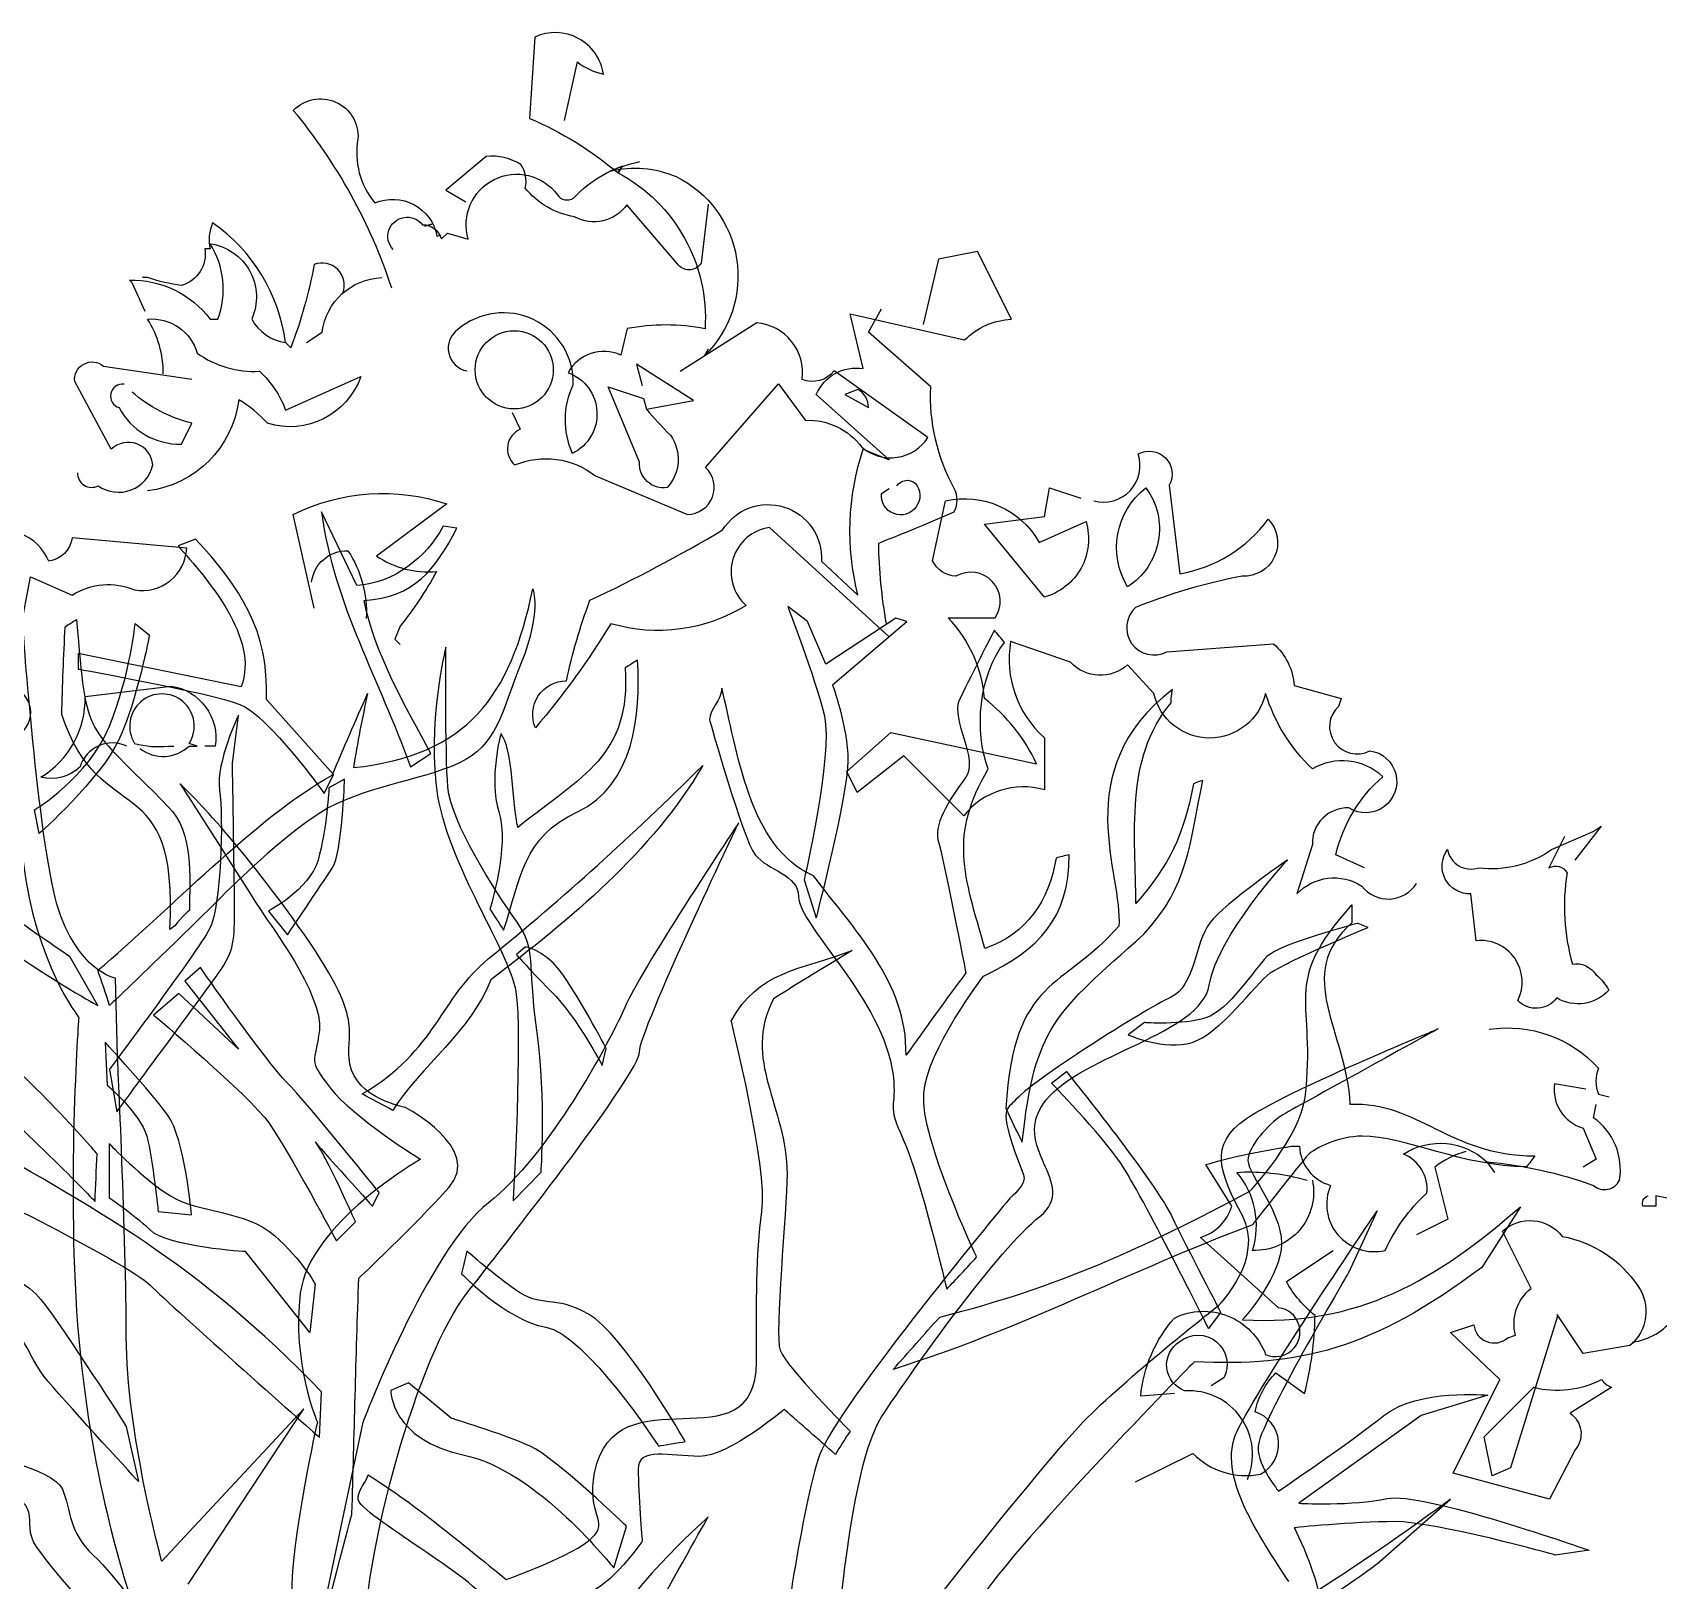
# Model space of a CAD drawing. Header units: millimetres. Extents: x 3633 to 4629, y 3430 to 3787.
# Drawn here: x 4056.476 to 4061.152, y 3714.734 to 3719.185 of the extents above; entities that cross this region are included whole.
import ezdxf

# ---------------------------------------------------------------- set-up
doc = ezdxf.new("R2010")
doc.units = ezdxf.units.MM

# ---------------------------------------------------------------- blocks, each defined once
blk = doc.blocks.new('*U290')
at = {"color": 0}
for points in [[(552.5, 2442.6), (564.2, 2495.3, 0.123093), (587.6, 2484.4, 0.499542), (525.8, 2517.7), (521.2, 2444.6, -0.074951), (600.8, 2395.6, -0.294968), (678.9, 2255.5, 0.096375), (608.8, 2255.7), (603.1, 2232, 0.398468), (556, 2216.1, -0.659393), (559.7, 2143.6, -0.217575), (560.5, 2205.3, 0.649521), (456.8, 2254.9, 0.661377), (464.9, 2217.7)], [(397.3, 2292.2, 0.094757), (308.9, 2451.8, -0.699951), (367, 2426.1, 0.222214), (382.2, 2368.6, -0.480621), (438, 2338.8), (441.2, 2339.7)], [(398.5, 2326.7, -1.044418), (425, 2349.1, -0.323349), (442, 2336.5), (447.6, 2341.4), (466.1, 2336, -0.840088), (546.2, 2376, 0.4142), (560.7, 2373, -0.154678), (617.2, 2405), (620.4, 2405.9)], [(681.8, 2367.4), (675.3, 2314.4, -0.489075), (655.3, 2312.5), (608.5, 2366.8, -0.380188), (561.7, 2356.1, -0.181808), (517.2, 2382, 0.224854), (513.3, 2403.2, 0.162277), (482.3, 2410.4), (445.9, 2380.2), (464, 2369.7)], [(604.4, 2401.6), (600.8, 2395.6), (604.4, 2401.6), (593.6, 2397.1, -0.162277), (653, 2392.3, -0.516235), (678.5, 2231.4), (682, 2237.5)], [(175.7, 2271.2), (164, 2296.9), (161.6, 2299.3, -0.240921), (234.1, 2264.2), (241.1, 2264.2, 0.236053), (234.1, 2332, -0.5), (271.5, 2264.2, 0.236053), (301.9, 2243.1, 0.211075), (236.4, 2350.7, 0.162277), (234.1, 2327.3), (229.4, 2327.3, -0.383194), (208.4, 2294.6, -0.056625), (178, 2301.6), (173.3, 2301.6)], [(844.4, 1978.9), (736.8, 2077.1, 0.636124), (715.8, 2007, -0.212875), (594.2, 1990.6, -0.040161), (526.4, 1897.1, -0.538727), (554.4, 1939.2, -0.038391), (575.5, 2011.7, 0.023422), (694.7, 2074.8, -0.778931), (783.6, 2046.7), (816.3, 2016.3, -0.14267), (821, 2147.3), (844.4, 2137.9), (778.9, 2196.4, -0.349304), (821, 2219.8), (809.3, 2268.9), (912.2, 2245.5, -0.186783), (954.3, 2264.2), (923.9, 2325), (888.8, 2318), (874.8, 2259.5)], [(353.4, 2287.6, 0.651581), (327.6, 2313.3, -0.045349), (306.6, 2238.5), (301.9, 2243.1)], [(320.6, 2243.1), (334.7, 2252.5, -0.365204), (388.4, 2301.6)], [(842, 1990.6, -0.04158), (835, 2063.1, 0.012192), (902.8, 2091.2, 0.248367), (902.8, 2112.2, -0.13884), (881.8, 2203.4), (825.7, 2252.5), (837.4, 2273.5)], [(192, 2215.1, 0.143021), (178, 2264.2, -0.358047), (222.4, 2233.8, 0.172546), (278.5, 2217.4, -0.123093), (301.9, 2182.4), (369.7, 2212.8, -0.40274), (285.6, 2170.7, 0.082748), (259.8, 2191.7, -0.343094), (178, 2109.9)], [(505.5, 2180.5), (512.9, 2165.4, 0.54657), (507.8, 2133.2, -0.272095), (580.5, 2123.4), (663.2, 2088.8, 0.677032), (679.4, 2130.8), (745, 2206.2), (769.1, 2173.3, -0.248367), (819.9, 2149.1, 0.452606), (879.2, 2157.9), (795, 2217.7, -0.333328), (766.2, 2210.1, 0.430618), (725.4, 2260.9), (656.6, 2217.1)], [(114.9, 2126.2, 0.566177), (133.6, 2114.5, 0.534058), (182.7, 2133.3, 0.630219), (145.3, 2147.3), (112.5, 2208.1, -0.679398), (138.2, 2222.1), (217.7, 2210.4)], [(156.9, 2205.7, 0.926025), (152.3, 2184.7, 0.286789), (208.4, 2152), (217.7, 2170.7, -0.120178), (164, 2198.7)], [(626.2, 2183.4, 0.021729), (647.8, 2160, -0.356949), (644.8, 2113, -0.482147), (620, 2135.6), (591.8, 2203.4), (623.6, 2193), (626.2, 2183.4)], [(804.6, 2196.4), (825.7, 2184.7, 0.276978), (816.3, 2201.1), (804.6, 2196.4)], [(1028.3, 2101, 0.600372), (1068.1, 2143.1, -0.753342), (1096.1, 2115), (1105.5, 2035.5, 0.194229), (1185, 2084.6, -0.678314), (1161.6, 2033.2, 0.051498), (1065.7, 2005.1, 0.881622), (1093.8, 1965.4), (1189.7, 1972.4, -0.201935), (1208.4, 1935), (1250.5, 1923.3), (1248.1, 1916.3, 0.881622), (1276.2, 1876.5, -1.244614), (1257.5, 1825.1, 0.436066), (1224.7, 1792.3), (1210.7, 1747.9, -0.359619), (1269.2, 1754.9, 0.522507), (1318.3, 1757.3)], [(851.4, 2114.5, -0.442368), (867.8, 2116.9, -1.516525), (837.4, 2107.5), (844.4, 2112.2)], [(327.6, 2004.6), (308.9, 2088.8, -0.198578), (446.9, 2098.2), (383.8, 2051.4, 0.173447), (437.5, 2037.4, -0.044205), (404.8, 1988.3), (400.1, 1976.6), (404.8, 1971.9)], [(1271.5, 1771.3), (1245.8, 1783, -0.157089), (1287.9, 1853.1, 0.333328), (1224.7, 1860.1, -0.128128), (1182.7, 1928, -0.797302), (1082.1, 1928), (1058.7, 1953.7, -0.408356), (1007.3, 1956), (953.5, 1974.7, 0.259506), (983.9, 1888.2), (983.9, 1841.4, 0.302765), (911.4, 1818.1), (857.6, 1871.8), (815.6, 1839.1), (806.2, 1857.8), (846, 1892.9), (976.9, 1864.8, 0.117401), (930.1, 1923.3, 0.173203), (897.4, 1995.8), (939.5, 1995.8, 0.806671), (904.4, 2033.2, -0.276978), (883.4, 2047.2), (895.1, 2101, -0.330963), (979.2, 2063.6), (1021.3, 2082.3, -0.419418), (983.9, 2014.5), (930.1, 2079.9), (983.9, 2087), (988.6, 2112.7), (1016.6, 2103.3)], [(1075.1, 2112.7, -0.434998), (1058.7, 2023.8, -0.383423), (1075.1, 2112.7)], [(-121.3, 1890.1), (-107.3, 1880.7, 0.54657), (-95.6, 1850.3, -0.272095), (-27.8, 1878.4), (61.1, 1890.1, 0.677032), (54.1, 1934.5), (72.8, 2032.7), (110.2, 2016.3, -0.248367), (166.3, 2021, 0.452606), (213.1, 2058.4), (110.2, 2067.8, -0.333328), (89.1, 2046.7, 0.430618), (28.3, 2070.1), (-9.1, 1997.6)], [(325.3, 2028, -0.388977), (358, 2056.1, -0.162277), (374.4, 1995.3)], [(159.3, 1880.7, 0.453766), (117.2, 1862, -0.265564), (82.1, 1852.7, 0.264557), (121.9, 1925.1), (199, 1934.5, -0.415939), (238.8, 1880.7), (229.4, 1880.7)], [(171, 1878.4, 0.366302), (215.4, 1880.7), (222.4, 1880.7), (215.4, 1883.1, 1.810471), (166.3, 1883.1, 0.099014), (196.7, 1880.7), (201.4, 1880.7)], [(1451.4, 1799.4), (1437.3, 1771.3, -0.4142), (1453.7, 1766.6, 0.112411), (1458.4, 1684.8, -0.302765), (1479.4, 1675.4, -0.099014), (1491.1, 1661.4, -0.357651), (1444.3, 1654.4, -0.463791), (1409.3, 1652, 0.593826), (1371.9, 1705.8), (1367.2, 1747.9, -0.62767), (1346.1, 1787.7, 0.457672), (1374.2, 1771.3, 0.184982), (1439.7, 1787.7), (1477.1, 1804), (1484.1, 1808.7), (1460.7, 1778.3)], [(1383.7, 1626.3, -0.247742), (1481.9, 1591.3, 0.207977), (1481.9, 1567.9), (1491.3, 1565.5)], [(1666.7, 1605.3), (1652.6, 1602.9, 0.686798), (1580.2, 1591.3), (1603.5, 1542.1, 0.648468), (1545.1, 1518.8, -0.37442), (1598.9, 1460.3), (1547.4, 1483.7, -0.236053), (1545.1, 1474.3), (1533.4, 1476.7), (1533.4, 1467.3), (1521.7, 1467.3, -0.4142), (1526.4, 1476.7)], [(1470.3, 1572.5), (1442.2, 1577.2, 0.37204), (1467.9, 1537.5), (1479.6, 1509.4), (1467.9, 1502.4)], [(1100.8, 1299), (1070.4, 1296.6, -0.159866), (1100.8, 1366.8, -0.443787), (1182.7, 1334, 1.153), (1194.3, 1376.1), (1124.2, 1439.3, 0.251633), (1152.3, 1467.3), (1128.9, 1504.7, -0.035156), (1206, 1521.1), (1213.1, 1521.1, 0.326782), (1241.1, 1486, 0.618027), (1290.2, 1427.6, -0.102722), (1327.6, 1479, 0.333328), (1306.6, 1514.1, -0.346832), (1381.4, 1507.1, -0.064789), (1477.3, 1486, 0.5), (1500.7, 1490.7, 0.287735), (1477.3, 1546.8), (1479.6, 1558.5)], [(1362.7, 1516.4, 0.092926), (1334.6, 1502.4), (1346.3, 1455.6), (1318.3, 1441.6)], [(1224.7, 1490.7, -0.489075), (1171, 1427.6, 0.257034), (1156.9, 1497.7, -0.076462), (1210.7, 1493), (1220.1, 1490.7)], [(1444.7, 1367.7), (1402.6, 1232.1), (1386.2, 1225.1), (1379.2, 1260.1), (1423.6, 1304.6, 0.182709), (1484.4, 1311.6, 0.162277), (1493.8, 1304.6), (1456.4, 1281.2, -0.442368), (1461, 1248.5), (1437.7, 1204), (1351.1, 1227.4), (1393.2, 1311.6), (1348.8, 1353.7), (1369.8, 1360.7, 0.608597), (1400.2, 1349), (1407.3, 1351.3, -0.302765), (1421.3, 1393.4), (1395.6, 1444.9, -0.435272), (1449.3, 1440.2, -0.199997), (1517.2, 1395.8, -0.39035), (1510.1, 1342), (1468.1, 1335), (1444.7, 1370), (1444.7, 1367.7)], [(1512, 1345.2, 0.444092), (1558.7, 1410.7, -0.197815), (1565.7, 1429.4), (1652.2, 1377.9, 0.607483), (1703.7, 1417.7), (1706, 1429.4), (1717.7, 1408.3, 0.589737), (1717.7, 1448.1, -0.60791), (1738.8, 1441.1), (1743.4, 1380.3, -0.177399), (1778.5, 1347.5), (1841.6, 1345.2), (1865, 1391.9, 0.765594), (1825.3, 1389.6, 0.420074), (1787.9, 1354.5), (1794.9, 1349.9), (1773.8, 1366.2)], [(1065.7, 1219.5), (1117.2, 1245.2, 0.25), (1178, 1226.5, 0.663467), (1173.3, 1282.6, -0.148178), (1192, 1317.7), (1217.7, 1299, 0.057068), (1227.1, 1369.1, -0.099014), (1201.4, 1399.5), (1243.5, 1427.6)], [(1166.3, 1221.8, 0.559616), (1110.2, 1301.3, -0.630219), (1105.5, 1345.7, -0.808411), (1145.2, 1313), (1133.6, 1306)]]:
    blk.add_lwpolyline(points, format="xyb", dxfattribs=at)
for points in [[(433.4, 2349.6), (427, 2347.9), (433.4, 2349.6)], [(626.2, 2183.4), (668.6, 2191.2), (617.2, 2223.8), (622.3, 2204.6)], [(1381.4, 1507.1), (1388.4, 1497.7)]]:
    blk.add_lwpolyline(points, dxfattribs=at)
blk.add_circle((507.4, 2218.7), 35.1, dxfattribs=at)
for points in [[(365.9, 2025), (365.9, 2025), (334.1, 2091), (334.1, 2091)], [(334.1, 2091), (346.4, 2005.5), (386.1, 1940.7), (414.2, 1861.9)], [(443.5, 2078.2), (428.2, 2050.1), (399.5, 2026.9), (365.9, 2025)], [(372.6, 2011.6), (417.2, 2014), (436.8, 2039.1), (455.7, 2076.3)], [(455.7, 2076.3), (455.7, 2076.3), (443.5, 2078.2), (443.5, 2078.2)], [(221.1, 2066.6), (221.1, 2066.6), (205.3, 2060.5), (205.3, 2060.5)], [(205.3, 2060.5), (231.5, 2031.1), (278.6, 1977.4), (262.1, 1934)], [(284.7, 1922.4), (287.1, 1984.7), (261.5, 2022.6), (221.1, 2066.6)], [(362.9, 1861.3), (465.5, 1872.3), (504, 1924.9), (524.1, 2022)], [(524.1, 2022), (524.1, 2022), (532.1, 2000.6), (513.7, 1955.4)], [(432.5, 1874.1), (410.5, 1914.5), (381.2, 1965.2), (372.6, 2011.6)], [(770.9, 1992.7), (770.9, 1992.7), (753.2, 2006.1), (753.2, 2006.1)], [(753.2, 2006.1), (753.2, 2006.1), (777.6, 1943.2), (786.2, 1907.7)], [(100.8, 1909), (101.4, 1935.2), (102.6, 1961.5), (103.8, 1987.8)], [(103.8, 1987.8), (106.9, 1990.2), (110.6, 1992), (114.2, 1994.5)], [(114.2, 1994.5), (123.4, 1882.1), (121, 1904.1), (196.7, 1825.9)], [(143.6, 1898.6), (162.5, 1945), (166.8, 1990.8), (166.8, 1990.8)], [(166.8, 1990.8), (166.8, 1990.8), (179.6, 1980.4), (179.6, 1980.4)], [(787.4, 1954.2), (787.4, 1954.2), (770.9, 1992.7), (770.9, 1992.7)], [(850.3, 1995.7), (850.3, 1995.7), (787.4, 1954.2), (787.4, 1954.2)], [(793.5, 1935.8), (793.5, 1935.8), (860.1, 1992.7), (860.1, 1992.7)], [(860.1, 1992.7), (860.1, 1992.7), (850.3, 1995.7), (850.3, 1995.7)], [(96.5, 1738.5), (79.4, 1798.4), (66, 1986.5), (66, 1986.5)], [(933.4, 1860.1), (920.6, 1893.7), (924.9, 1944.4), (948.1, 1973.7)], [(948.1, 1973.7), (945, 1977.4), (942, 1981.1), (938.9, 1984.7)], [(115.5, 1963.9), (115.5, 1963.9), (115.5, 1949.9), (115.5, 1949.9)], [(262.1, 1934), (262.1, 1934), (115.5, 1963.9), (115.5, 1963.9)], [(447.8, 1843.6), (445.3, 1875.4), (445.9, 1969.4), (445.9, 1969.4)], [(513.7, 1955.4), (495.4, 1909.6), (492.4, 1881.5), (456.9, 1865)], [(607.2, 1951.1), (612.1, 1871.7), (569.3, 1854.6), (510.7, 1807.6)], [(564.4, 1821.6), (615.1, 1845.4), (621.3, 1909), (618.2, 1957.8)], [(618.2, 1957.8), (613.9, 1955.4), (610.9, 1953), (607.2, 1951.1)], [(693.9, 1932.8), (693.9, 1921.2), (683, 1914.5), (683, 1904.1)], [(776.4, 1764.2), (717.8, 1789.2), (708, 1877.8), (693.9, 1932.8)], [(1099, 1931.6), (1003.7, 1858.3), (1055, 1764.2), (1050.7, 1719)], [(1097.7, 1919.4), (1097.7, 1923.6), (1098.3, 1927.3), (1099, 1931.6)], [(345.1, 1855.2), (345.1, 1855.2), (284.7, 1922.4), (284.7, 1922.4)], [(343.9, 1854.6), (354.3, 1879), (364.7, 1903.5), (375.7, 1927.9)], [(375.7, 1927.9), (370.8, 1905.9), (366.5, 1883.3), (362.9, 1861.3)], [(1066, 1739.1), (1066, 1799.6), (1055.6, 1869.9), (1097.7, 1919.4)], [(197.9, 1715.9), (205.9, 1863.8), (135.6, 1804.5), (100.8, 1909)], [(259.6, 1908.4), (259.6, 1908.4), (239.5, 1866.8), (242.5, 1841.2)], [(254.1, 1865), (254.1, 1865), (259.6, 1908.4), (259.6, 1908.4)], [(683, 1904.1), (683, 1904.1), (712.9, 1797.2), (723.9, 1783.1)], [(786.2, 1907.7), (794.1, 1872.3), (767.9, 1760.5), (767.9, 1760.5)], [(76.4, 1823.4), (76.4, 1823.4), (125.2, 1852.8), (143.6, 1898.6)], [(495.4, 1891.9), (495.4, 1891.9), (484.4, 1851.5), (493.6, 1821.6)], [(510.7, 1807.6), (505.8, 1827.7), (506.4, 1879), (495.4, 1891.9)], [(414.2, 1861.9), (414.2, 1861.9), (432.5, 1874.1), (432.5, 1874.1)], [(484.4, 1689.7), (554.1, 1746.5), (611.5, 1798.4), (676.8, 1863.2)], [(676.8, 1863.2), (632.3, 1786.2), (556.5, 1723.9), (486.3, 1670.7)], [(930.4, 1698.8), (911.4, 1765.4), (898, 1800.2), (933.4, 1860.1)], [(133.2, 1679.3), (195.5, 1731.2), (276.1, 1817.3), (343.9, 1854.6)], [(207.1, 1846.7), (232.7, 1807), (258.4, 1766.6), (284.1, 1726.3)], [(242.5, 1841.2), (246.2, 1816.7), (244.3, 1736.7), (233.4, 1715.9)], [(340.9, 1843), (340.9, 1843), (339, 1805.7), (331.1, 1778.2)], [(336.6, 1838.1), (336.6, 1838.1), (345.1, 1855.2), (345.1, 1855.2)], [(354.9, 1850.9), (354.9, 1850.9), (340.9, 1843), (340.9, 1843)], [(343.9, 1770.9), (353.1, 1785), (354.9, 1850.9), (354.9, 1850.9)], [(509.5, 1723.3), (489.9, 1750.8), (450.2, 1812.5), (447.8, 1843.6)], [(913.3, 1852.8), (901.6, 1836.9), (884.5, 1812.5), (888.2, 1796.6)], [(1117.9, 1846.7), (1108.1, 1798.4), (1097.1, 1775.2), (1066, 1739.1)], [(1073.3, 1711.7), (1114.2, 1756.3), (1113.6, 1791.7), (1126.4, 1849.7)], [(1126.4, 1849.7), (1123.4, 1849.1), (1120.9, 1847.9), (1117.9, 1846.7)], [(-70.3, 1821), (-26.9, 1734.9), (133.2, 1647.5), (133.2, 1647.5)], [(80.6, 1802.1), (80.6, 1802.1), (76.4, 1823.4), (76.4, 1823.4)], [(196.7, 1825.9), (219.3, 1803.3), (215.6, 1763.6), (215.6, 1733)], [(493.6, 1821.6), (503.4, 1791.1), (485.6, 1734.3), (485.6, 1734.3)], [(497.9, 1715.3), (513.7, 1762.4), (514.4, 1798.4), (564.4, 1821.6)], [(709.2, 1811.8), (709.2, 1811.8), (624.3, 1684.2), (608.4, 1649.3)], [(108.1, 1691.5), (108.1, 1691.5), (3.1, 1760.5), (-23.8, 1796.6)], [(888.2, 1796.6), (893.1, 1780.7), (913.3, 1676.8), (913.3, 1676.8)], [(929.1, 1673.8), (979.2, 1698.2), (1006.1, 1725.7), (1006.1, 1783.1)], [(1006.1, 1783.1), (1001.8, 1781.9), (998.2, 1781.3), (994.5, 1780.1)], [(331.1, 1778.2), (323.2, 1751.4), (286.5, 1732.4), (286.5, 1732.4)], [(303.6, 1711), (303.6, 1711), (334.1, 1756.3), (343.9, 1770.9)], [(994.5, 1780.1), (987.8, 1741.6), (968.2, 1711.7), (930.4, 1698.8)], [(1131.9, 1665.8), (1139.3, 1710.4), (1202.2, 1778.2), (1202.2, 1778.2)], [(1202.2, 1778.2), (1202.2, 1778.2), (1147.2, 1740.4), (1132.6, 1722)], [(767.9, 1760.5), (767.9, 1760.5), (778.9, 1726.3), (778.9, 1726.3)], [(859.5, 1602.9), (860.7, 1668.3), (813.1, 1715.3), (776.4, 1764.2)], [(251.7, 1752.6), (216.2, 1717.2), (180.2, 1682.3), (143.6, 1647.5)], [(149.1, 1672), (149.1, 1672), (114.8, 1678.1), (96.5, 1738.5)], [(215.6, 1733), (210.8, 1730.6), (203.4, 1718.4), (197.9, 1715.9)], [(284.1, 1726.3), (284.1, 1726.3), (336.6, 1656.1), (332.3, 1625.5)], [(286.5, 1732.4), (286.5, 1732.4), (303.6, 1711), (303.6, 1711)], [(485.6, 1734.3), (488.7, 1728.8), (494.8, 1720.2), (497.9, 1715.3)], [(1218.1, 1565), (1229.1, 1653.6), (1194.9, 1665.2), (1260.2, 1737.9)], [(1260.2, 1737.9), (1260.2, 1732.4), (1260.2, 1726.9), (1260.2, 1722)], [(233.4, 1715.9), (221.7, 1694.6), (143.6, 1590.1), (143.6, 1590.1)], [(527.8, 1625.5), (518.6, 1689.7), (528.4, 1695.2), (509.5, 1723.3)], [(1050.7, 1719), (1001.2, 1661), (956.6, 1675), (949.3, 1555.3)], [(964, 1524.7), (974.9, 1629.2), (993.9, 1640.8), (1073.3, 1711.7)], [(1265.7, 1721.4), (1265.7, 1721.4), (1194.9, 1703.1), (1183.9, 1691.5)], [(1186.9, 1676.8), (1201.6, 1687.2), (1274.9, 1717.8), (1274.9, 1717.8)], [(1260.2, 1722), (1207.1, 1675), (1255.3, 1624.9), (1258.4, 1558.9)], [(1274.9, 1717.8), (1274.9, 1717.8), (1265.7, 1721.4), (1265.7, 1721.4)], [(517.4, 1700.1), (517.4, 1700.1), (509.5, 1693.3), (509.5, 1693.3)], [(548, 1679.3), (532.7, 1698.8), (517.4, 1700.1), (517.4, 1700.1)], [(702.5, 1633.5), (726.3, 1678.7), (764.2, 1679.3), (811.2, 1697)], [(811.2, 1697), (787.4, 1682.3), (763.6, 1668.3), (740.4, 1653.6)], [(133.2, 1647.5), (133.2, 1647.5), (108.1, 1691.5), (108.1, 1691.5)], [(225.4, 1681.7), (225.4, 1681.7), (211.4, 1669.5), (211.4, 1669.5)], [(370.8, 1568.1), (438, 1607.8), (441, 1654.2), (484.4, 1689.7)], [(143.6, 1647.5), (140.5, 1658.5), (136.8, 1668.9), (133.2, 1679.3)], [(150.9, 1602.3), (150.9, 1602.3), (149.1, 1672), (149.1, 1672)], [(150.3, 1552.2), (150.3, 1552.2), (226.6, 1655.5), (241.3, 1676.2)], [(211.4, 1669.5), (211.4, 1669.5), (259.6, 1608.4), (259.6, 1608.4)], [(486.3, 1670.7), (469.1, 1624.9), (423.3, 1593.1), (398.3, 1553.4)], [(590.1, 1609), (590.1, 1609), (563.2, 1660.3), (548, 1679.3)], [(913.3, 1676.8), (894.9, 1652.4), (877.2, 1627.4), (859.5, 1602.9)], [(875.4, 1568.1), (877.8, 1607.2), (929.1, 1673.8), (929.1, 1673.8)], [(985.3, 1562.6), (1018.9, 1604.1), (1124.6, 1621.9), (1131.9, 1665.8)], [(1116.7, 1614.5), (1141.7, 1621.9), (1172.9, 1666.5), (1186.9, 1676.8)], [(205.9, 1658.5), (205.9, 1658.5), (183.3, 1639), (183.3, 1639)], [(259.6, 1608.4), (259.6, 1608.4), (205.9, 1658.5), (205.9, 1658.5)], [(508.9, 1660.3), (515, 1622.5), (506.4, 1472.2), (506.4, 1472.2)], [(183.3, 1639), (183.3, 1639), (268.8, 1567.5), (287.1, 1541.8)], [(608.4, 1649.3), (593.2, 1613.9), (538.2, 1513.1), (484.4, 1470.4)], [(332.3, 1625.5), (328.6, 1595), (321.3, 1600.5), (342.1, 1573.6)], [(531.5, 1497.9), (531.5, 1497.9), (536.3, 1560.8), (527.8, 1625.5)], [(1073.9, 1632.2), (1073.9, 1632.2), (1059.2, 1621.2), (1059.2, 1621.2)], [(1165.5, 1546.1), (1199.7, 1569.9), (1337.8, 1626.7), (1337.8, 1626.7)], [(1337.8, 1626.7), (1337.8, 1626.7), (1209.5, 1555.9), (1196.7, 1548.6)], [(132.6, 1514.3), (132.6, 1514.3), (60.5, 1598), (20.8, 1620.6)], [(139.9, 1614.5), (139.9, 1614.5), (141.7, 1576), (141.7, 1576)], [(196.1, 1549.2), (180.8, 1569.9), (139.9, 1614.5), (139.9, 1614.5)], [(586.4, 1593.8), (586.4, 1593.8), (590.1, 1609), (590.1, 1609)], [(1059.2, 1621.2), (1059.2, 1621.2), (1092.2, 1606.6), (1116.7, 1614.5)], [(409.9, 1555.9), (409.9, 1555.9), (365.3, 1563.8), (359.8, 1595)], [(14.1, 1580.3), (59.9, 1545.5), (130.7, 1471.6), (130.7, 1471.6)], [(143.6, 1590.1), (143.6, 1590.1), (150.3, 1552.2), (150.3, 1552.2)], [(847.9, 1585.2), (851.6, 1553.4), (841.2, 1561.4), (857.1, 1527.2)], [(990.2, 1577.9), (990.2, 1577.9), (1003.7, 1588.3), (1003.7, 1588.3)], [(1003.7, 1588.3), (1003.7, 1588.3), (1081.9, 1491.1), (1097.7, 1459.4)], [(141.7, 1576), (141.7, 1576), (171, 1551), (177.2, 1530.2)], [(342.1, 1573.6), (363.5, 1546.1), (423.3, 1509.5), (423.3, 1509.5)], [(398.3, 1553.4), (389.1, 1558.3), (380, 1563.2), (370.8, 1568.1)], [(923, 1421.5), (923, 1421.5), (872.3, 1529), (875.4, 1568.1)], [(1052.5, 1505.8), (1033.6, 1533.3), (990.2, 1577.9), (990.2, 1577.9)], [(1168.6, 1480.7), (1168.6, 1480.7), (1213.8, 1529), (1218.1, 1565)], [(217.5, 1459.4), (217.5, 1459.4), (211.4, 1527.8), (196.1, 1549.2)], [(449, 1484.4), (479.5, 1519.2), (409.9, 1555.9), (409.9, 1555.9)], [(956.6, 1561.4), (949.3, 1553.4), (941.4, 1555.9), (965.2, 1495.4)], [(949.3, 1555.3), (953.6, 1544.9), (959.1, 1534.5), (964, 1524.7)], [(979.8, 1458.1), (1016.5, 1487.5), (951.1, 1520.5), (985.3, 1562.6)], [(1258.4, 1558.9), (1319.5, 1562), (1347, 1512.5), (1424.5, 1512.5)], [(334.1, 1300.5), (223.6, 1416), (131.3, 1464.9), (6.1, 1536.3)], [(287.1, 1541.8), (305.4, 1515.6), (347.6, 1436.2), (347.6, 1436.2)], [(1161.9, 1458.8), (1141.7, 1496), (1130.7, 1522.9), (1165.5, 1546.1)], [(143.6, 1474.6), (143.6, 1474.6), (143.6, 1523.5), (143.6, 1523.5)], [(143.6, 1523.5), (143.6, 1523.5), (173.5, 1491.7), (198.5, 1476.5)], [(177.2, 1530.2), (182.7, 1508.8), (187.5, 1462.4), (187.5, 1462.4)], [(329.3, 1524.1), (321.3, 1532.7), (380, 1467.3), (380, 1467.3)], [(364.7, 1453.3), (364.7, 1453.3), (337.2, 1515), (329.3, 1524.1)], [(857.1, 1527.2), (872.9, 1491.7), (896.1, 1392.8), (896.1, 1392.8)], [(130.7, 1471.6), (131.3, 1485.6), (131.9, 1499.7), (132.6, 1514.3)], [(423.3, 1509.5), (423.3, 1509.5), (322.5, 1451.4), (315.2, 1389.1)], [(1131.3, 1357.4), (1131.3, 1357.4), (1071.5, 1477.7), (1052.5, 1505.8)], [(1220.5, 1513.1), (1214.4, 1506.4), (1170.4, 1450.2), (1170.4, 1450.2)], [(1424.5, 1512.5), (1422.1, 1509.5), (1419.7, 1505.8), (1417.2, 1502.7)], [(506.4, 1472.2), (506.4, 1472.2), (531.5, 1497.9), (531.5, 1497.9)], [(965.2, 1495.4), (968.2, 1486.9), (953.6, 1475.3), (953.6, 1475.3)], [(198.5, 1476.5), (223, 1461.2), (266.3, 1463.6), (292, 1441)], [(367.7, 1402.6), (367.7, 1402.6), (417.8, 1449.6), (449, 1484.4)], [(380, 1467.3), (380, 1467.3), (386.1, 1479.5), (386.1, 1479.5)], [(890, 1367.7), (996.9, 1394.6), (1071.5, 1429.4), (1168.6, 1480.7)], [(180.2, 1445.9), (164.3, 1460.6), (143.6, 1474.6), (143.6, 1474.6)], [(187.5, 1462.4), (187.5, 1462.4), (217.5, 1459.4), (217.5, 1459.4)], [(484.4, 1470.4), (430.1, 1428.2), (371.4, 1273.1), (371.4, 1273.1)], [(953.6, 1475.3), (953.6, 1475.3), (797.8, 1288.3), (781.9, 1243.7)], [(1161.9, 1365.3), (1266.3, 1359.2), (1335.4, 1400.7), (1411.7, 1466.7)], [(1282.8, 1463), (1282.8, 1463), (1257.2, 1407.4), (1257.2, 1407.4)], [(1411.7, 1466.7), (1411.7, 1466.7), (1376.9, 1412.3), (1376.9, 1412.3)], [(347.6, 1436.2), (347.6, 1436.2), (364.7, 1453.3), (364.7, 1453.3)], [(837.5, 1277.9), (866.8, 1322.5), (943.2, 1429.4), (979.8, 1458.1)], [(1170.4, 1450.2), (1060.5, 1409.3), (963.3, 1356.7), (847.9, 1320.7)], [(1097.7, 1459.4), (1113.6, 1427), (1142.3, 1372), (1142.3, 1372)], [(1141.1, 1378.7), (1141.1, 1378.7), (1182, 1420.3), (1161.9, 1458.8)], [(-23.8, 1439.2), (1.8, 1427), (59.9, 1410.5), (81.9, 1383.6)], [(266.3, 1426.4), (266.3, 1426.4), (195.5, 1430.7), (180.2, 1445.9)], [(292, 1441), (317, 1419.1), (328.6, 1397.1), (328.6, 1397.1)], [(323.8, 1353.7), (323.8, 1353.7), (266.3, 1426.4), (266.3, 1426.4)], [(464.9, 1427), (463, 1420.3), (461.8, 1412.9), (460, 1406.8)], [(507.6, 1392.8), (483.2, 1410.5), (464.9, 1427), (464.9, 1427)], [(896.1, 1392.8), (904.7, 1401.9), (913.9, 1411.7), (923, 1421.5)], [(1196.7, 1428.2), (1192.4, 1398.9), (1161.9, 1365.3), (1161.9, 1365.3)], [(460, 1406.8), (460, 1406.8), (499.1, 1365.3), (535.7, 1358.6)], [(1376.9, 1412.3), (1277.9, 1337.8), (1212.6, 1323.1), (1118.5, 1327.4)], [(315.2, 1389.1), (307.3, 1327.4), (330.5, 1273.1), (330.5, 1273.1)], [(328.6, 1397.1), (328.6, 1397.1), (323.8, 1353.7), (323.8, 1353.7)], [(361.6, 1191.2), (363.5, 1261.4), (365.3, 1331.7), (367.7, 1402.6)], [(574.2, 1370.2), (542.5, 1388.5), (532.7, 1374.5), (507.6, 1392.8)], [(88.6, 1309.7), (66.6, 1334.8), (69, 1364.1), (20.8, 1384.8)], [(81.9, 1383.6), (103.8, 1356.1), (158.8, 1269.4), (158.8, 1269.4)], [(1022.6, 1277.3), (1062.3, 1317), (1141.1, 1378.7), (1141.1, 1378.7)], [(661, 1255.9), (661, 1255.9), (606, 1352.5), (574.2, 1370.2)], [(847.9, 1320.7), (861.9, 1336), (875.4, 1351.9), (890, 1367.7)], [(1142.3, 1372), (1142.3, 1372), (1131.3, 1357.4), (1131.3, 1357.4)], [(535.7, 1358.6), (571.8, 1352.5), (637.1, 1251.7), (637.1, 1251.7)], [(746.5, 1337.8), (752, 1322.5), (809.4, 1265.1), (809.4, 1265.1)], [(1118.5, 1327.4), (1118.5, 1327.4), (951.1, 1158.2), (918.7, 1103.2)], [(169.8, 1219.9), (169.8, 1219.9), (110, 1284.7), (88.6, 1309.7)], [(332.3, 1259.6), (332.3, 1259.6), (334.1, 1300.5), (334.1, 1300.5)], [(412.3, 1308.5), (412.3, 1308.5), (396.5, 1301.8), (396.5, 1301.8)], [(396.5, 1301.8), (396.5, 1301.8), (396.5, 1257.2), (462.4, 1243.7)], [(450.8, 1276.7), (450.8, 1276.7), (412.3, 1308.5), (412.3, 1308.5)], [(1288.9, 1279.2), (1320.1, 1303.6), (1382.4, 1297.5), (1382.4, 1297.5)], [(1382.4, 1297.5), (1382.4, 1297.5), (1322.5, 1279.2), (1322.5, 1279.2)], [(318.3, 1285.3), (318.3, 1285.3), (190.6, 1148.4), (190.6, 1148.4)], [(214.4, 1127.7), (214.4, 1127.7), (318.3, 1285.3), (318.3, 1285.3)], [(371.4, 1273.1), (371.4, 1273.1), (315.8, 1009.2), (315.8, 1009.2)], [(521.7, 1251.7), (496, 1263.3), (450.8, 1276.7), (450.8, 1276.7)], [(796, 1244.3), (780.7, 1257.8), (765.4, 1271.2), (750.1, 1284.7)], [(797.8, 1075.1), (797.8, 1075.1), (808.8, 1232.7), (837.5, 1277.9)], [(832, 1044), (832, 1044), (982.9, 1238.2), (1022.6, 1277.3)], [(1194.3, 1211.4), (1194.3, 1211.4), (1258.4, 1254.7), (1288.9, 1279.2)], [(1322.5, 1279.2), (1322.5, 1279.2), (1212.6, 1200.4), (1212.6, 1200.4)], [(158.8, 1269.4), (158.8, 1269.4), (169.8, 1219.9), (169.8, 1219.9)], [(809.4, 1265.1), (804.5, 1258.4), (800.2, 1251.1), (796, 1244.3)], [(-2.4, 1249.8), (27.5, 1245.6), (92.2, 1232.1), (101.4, 1213.2)], [(462.4, 1243.7), (527.8, 1230.3), (596.8, 1142.3), (596.8, 1142.3)], [(608.4, 1179.6), (608.4, 1179.6), (546.1, 1240.1), (521.7, 1251.7)], [(637.1, 1251.7), (641.4, 1252.9), (655.5, 1254.7), (661, 1255.9)], [(781.9, 1243.7), (766, 1198.5), (747.7, 1064.7), (747.7, 1064.7)], [(577.3, 1169.2), (593.2, 1184.5), (572.4, 1190), (579.7, 1227.8)], [(78.2, 1161.3), (61.1, 1185.7), (93.5, 1199.7), (28.1, 1219.3)], [(368.4, 1201), (363.5, 1207.7), (373.2, 1217.5), (376.3, 1226)], [(376.3, 1226), (420.3, 1197.9), (459.4, 1164.9), (500.3, 1131.9)], [(486.9, 1105.1), (485.6, 1125.8), (384.2, 1180.8), (368.4, 1201)], [(1282.8, 1146), (1282.8, 1146), (1348.8, 1204), (1348.8, 1204)], [(590.1, 1022.6), (582.2, 1011.6), (681.7, 1188.1), (681.7, 1188.1)], [(681.7, 1188.1), (681.7, 1188.1), (618.8, 1132.6), (587.7, 1080.6)], [(500.3, 1131.9), (500.3, 1131.9), (562, 1153.9), (577.3, 1169.2)], [(596.8, 1142.3), (596.8, 1142.3), (608.4, 1179.6), (608.4, 1179.6)], [(171, 1045.8), (171, 1051.9), (94.7, 1136.8), (78.2, 1161.3)], [(622.5, 1166.2), (622.5, 1166.2), (593.8, 1125.2), (572.4, 1119.7)], [(1473.4, 1158.2), (1473.4, 1158.2), (1442.9, 1153.9), (1442.9, 1153.9)], [(1050.7, 1027.5), (1161.9, 1053.8), (1282.8, 1146), (1282.8, 1146)]]:
    blk.add_open_spline(points, degree=3, dxfattribs=at)
for points, knots in [([(66, 1986.5), (66, 1986.5), (54.4, 1869.9), (66, 1777), (66, 1777), (77.6, 1684.2), (116.1, 1637.1), (116.1, 1637.1)], [0, 0, 0, 0, 0.03703704, 0.03703704, 0.03703704, 0.03703705, 0.07407407, 0.07407407, 0.07407407, 0.07407407]), ([(179.6, 1980.4), (179.6, 1980.4), (168.6, 1921.8), (152.1, 1886.4), (152.1, 1886.4), (135.6, 1850.9), (80.6, 1802.1), (80.6, 1802.1)], [0.5, 0.5, 0.5, 0.5, 0.6666667, 0.6666667, 0.6666667, 0.6666667, 0.8333333, 0.8333333, 0.8333333, 0.8333333]), ([(938.9, 1984.7), (938.9, 1984.7), (914.5, 1937.1), (907.1, 1921.2), (907.1, 1921.2), (899.8, 1905.3), (924.9, 1868), (913.3, 1852.8)], [0.40909091, 0.40909091, 0.40909091, 0.40909091, 0.45454545, 0.45454545, 0.45454545, 0.45454546, 0.5, 0.5, 0.5, 0.5]), ([(445.9, 1969.4), (445.9, 1969.4), (428.2, 1898.6), (438.6, 1835.7), (438.6, 1835.7), (449, 1772.7), (502.1, 1697.6), (508.9, 1660.3)], [0, 0, 0, 0, 0.125, 0.125, 0.125, 0.125, 0.25, 0.25, 0.25, 0.25]), ([(115.5, 1949.9), (115.5, 1949.9), (234.6, 1928.5), (260.8, 1918.1), (260.8, 1918.1), (287.1, 1907.7), (336.6, 1838.1), (336.6, 1838.1)], [0.3333333, 0.3333333, 0.3333333, 0.3333333, 0.4444444, 0.4444444, 0.4444444, 0.4444445, 0.5555556, 0.5555556, 0.5555556, 0.5555556]), ([(778.9, 1726.3), (778.9, 1726.3), (807.6, 1836.3), (807.6, 1867.4), (807.6, 1867.4), (807.6, 1898.6), (793.5, 1935.8), (793.5, 1935.8)], [0.3, 0.3, 0.3, 0.3, 0.4, 0.4, 0.4, 0.4, 0.5, 0.5, 0.5, 0.5]), ([(241.3, 1676.2), (256.6, 1697.6), (256, 1706.2), (256, 1736.7), (256, 1736.7), (256, 1767.2), (254.1, 1865), (254.1, 1865)], [0.625, 0.625, 0.625, 0.625, 0.75, 0.75, 0.75, 0.75, 0.875, 0.875, 0.875, 0.875]), ([(456.9, 1865), (422.1, 1849.1), (369, 1843.6), (333.5, 1821), (333.5, 1821), (298.1, 1798.4), (251.7, 1752.6), (251.7, 1752.6)], [0.6, 0.6, 0.6, 0.6, 0.7, 0.7, 0.7, 0.7, 0.8, 0.8, 0.8, 0.8]), ([(359.8, 1595), (354.3, 1625.5), (376.9, 1629.8), (313.4, 1719), (313.4, 1719), (249.8, 1808.2), (207.1, 1846.7), (207.1, 1846.7)], [0.7, 0.7, 0.7, 0.7, 0.75, 0.75, 0.75, 0.75, 0.8, 0.8, 0.8, 0.8]), ([(244.3, 684.2), (256, 855.2), (371.4, 959.1), (371.4, 1059.9), (371.4, 1059.9), (371.4, 1160), (422.1, 1334.8), (464.9, 1389.1), (464.9, 1389.1), (507.6, 1443.5), (620, 1587), (620, 1606), (620, 1606), (620, 1625.5), (709.2, 1811.8), (709.2, 1811.8)], [0.2962963, 0.2962963, 0.2962963, 0.2962963, 0.3333333, 0.3333333, 0.3333333, 0.3333333, 0.3703704, 0.3703704, 0.3703704, 0.3703704, 0.4074074, 0.4074074, 0.4074074, 0.4074074, 0.4444444, 0.4444444, 0.4444444, 0.4444444]), ([(723.9, 1783.1), (735.5, 1768.5), (763, 1765.4), (763, 1745.3), (763, 1745.3), (763, 1719.6), (839.3, 1653), (847.9, 1585.2)], [0.81818182, 0.81818182, 0.81818182, 0.81818182, 0.86363636, 0.86363636, 0.86363636, 0.86363637, 0.90909091, 0.90909091, 0.90909091, 0.90909091]), ([(1132.6, 1722), (1118.5, 1703.1), (1119.7, 1665.2), (1097.1, 1654.8), (1097.1, 1654.8), (1074.5, 1644.5), (971.9, 1579.7), (956.6, 1561.4)], [0.86666667, 0.86666667, 0.86666667, 0.86666667, 0.9, 0.9, 0.9, 0.90000001, 0.93333333, 0.93333333, 0.93333333, 0.93333333]), ([(386.1, 1479.5), (386.1, 1479.5), (321.3, 1560.2), (303, 1578.5), (303, 1578.5), (284.7, 1596.8), (225.4, 1681.7), (225.4, 1681.7)], [0.5, 0.5, 0.5, 0.5, 0.5833333, 0.5833333, 0.5833333, 0.5833333, 0.6666667, 0.6666667, 0.6666667, 0.6666667]), ([(509.5, 1693.3), (509.5, 1693.3), (517.4, 1683.6), (540.6, 1660.3), (540.6, 1660.3), (564.4, 1636.5), (586.4, 1593.8), (586.4, 1593.8)], [0, 0, 0, 0, 0.1666667, 0.1666667, 0.1666667, 0.1666667, 0.3333333, 0.3333333, 0.3333333, 0.3333333]), ([(1183.9, 1691.5), (1171.6, 1679.3), (1149.7, 1643.2), (1128.9, 1636.5), (1128.9, 1636.5), (1108.1, 1629.8), (1073.9, 1632.2), (1073.9, 1632.2)], [0.625, 0.625, 0.625, 0.625, 0.75, 0.75, 0.75, 0.75, 0.875, 0.875, 0.875, 0.875]), ([(740.4, 1653.6), (711.7, 1598.6), (752.6, 1557.1), (752.6, 1496), (752.6, 1496), (752.6, 1463.6), (741, 1352.5), (746.5, 1337.8)], [0.40740741, 0.40740741, 0.40740741, 0.40740741, 0.44444444, 0.44444444, 0.44444444, 0.44444445, 0.48148148, 0.48148148, 0.48148148, 0.48148148]), ([(116.1, 1637.1), (116.1, 1637.1), (104.5, 1480.1), (116.1, 1348.2), (116.1, 1348.2), (127.7, 1216.2), (161.9, 1117.9), (161.9, 1117.9)], [0.07407407, 0.07407407, 0.07407407, 0.07407407, 0.11111111, 0.11111111, 0.11111111, 0.11111112, 0.14814815, 0.14814815, 0.14814815, 0.14814815]), ([(579.7, 1227.8), (598, 1321.3), (725.1, 1230.9), (725.1, 1327.4), (725.1, 1327.4), (725.1, 1382.4), (724.5, 1422.7), (730, 1462.4), (730, 1462.4), (735.5, 1502.1), (702.5, 1633.5), (702.5, 1633.5)], [0.2222222, 0.2222222, 0.2222222, 0.2222222, 0.2592593, 0.2592593, 0.2592593, 0.2592593, 0.2962963, 0.2962963, 0.2962963, 0.2962963, 0.3333333, 0.3333333, 0.3333333, 0.3333333]), ([(190.6, 1148.4), (190.6, 1148.4), (158.8, 1265.1), (158.8, 1350), (158.8, 1350), (158.8, 1436.2), (150.9, 1602.3), (150.9, 1602.3)], [0.81481481, 0.81481481, 0.81481481, 0.81481481, 0.85185185, 0.85185185, 0.85185185, 0.85185186, 0.88888889, 0.88888889, 0.88888889, 0.88888889]), ([(1196.7, 1548.6), (1185.1, 1540.6), (1166.8, 1521.1), (1166.8, 1508.2), (1166.8, 1508.2), (1166.8, 1495.4), (1201, 1458.1), (1196.7, 1428.2)], [0.4, 0.4, 0.4, 0.4, 0.4666667, 0.4666667, 0.4666667, 0.4666667, 0.5333333, 0.5333333, 0.5333333, 0.5333333]), ([(1417.2, 1502.7), (1360.4, 1502.7), (1307.3, 1530.2), (1269.4, 1530.2), (1269.4, 1530.2), (1248.6, 1530.2), (1227.2, 1519.8), (1220.5, 1513.1)], [0.5833333, 0.5833333, 0.5833333, 0.5833333, 0.6666667, 0.6666667, 0.6666667, 0.6666667, 0.75, 0.75, 0.75, 0.75]), ([(-2.4, 1496), (-2.4, 1496), (160, 1416.6), (180.2, 1396.4), (180.2, 1396.4), (201, 1375.7), (332.3, 1259.6), (332.3, 1259.6)], [0.4545455, 0.4545455, 0.4545455, 0.4545455, 0.5454545, 0.5454545, 0.5454545, 0.5454546, 0.6363636, 0.6363636, 0.6363636, 0.6363636]), ([(1203.4, 1130.1), (1177.8, 1169.8), (1138.1, 1225.4), (1157, 1265.1), (1157, 1265.1), (1175.9, 1304.8), (1282.8, 1463), (1282.8, 1463)], [0.0555556, 0.0555556, 0.0555556, 0.0555556, 0.1111111, 0.1111111, 0.1111111, 0.1111111, 0.1666667, 0.1666667, 0.1666667, 0.1666667]), ([(1257.2, 1407.4), (1257.2, 1407.4), (1175.9, 1270), (1175.9, 1251.1), (1175.9, 1251.1), (1175.9, 1232.7), (1194.3, 1211.4), (1194.3, 1211.4)], [0.2222222, 0.2222222, 0.2222222, 0.2222222, 0.2777778, 0.2777778, 0.2777778, 0.2777778, 0.3333333, 0.3333333, 0.3333333, 0.3333333]), ([(330.5, 1273.1), (330.5, 1273.1), (307.3, 1172.3), (307.3, 1117.3), (307.3, 1117.3), (307.3, 1063.5), (195.5, 923.6), (214.4, 753.2)], [0.1, 0.1, 0.1, 0.1, 0.15, 0.15, 0.15, 0.15, 0.2, 0.2, 0.2, 0.2]), ([(750.1, 1284.7), (750.1, 1284.7), (700.7, 1242.5), (673.8, 1242.5), (673.8, 1242.5), (647.5, 1242.5), (618.8, 1251.7), (618.8, 1230.9), (618.8, 1230.9), (618.8, 1210.1), (622.5, 1166.2), (622.5, 1166.2)], [0.5925926, 0.5925926, 0.5925926, 0.5925926, 0.6296296, 0.6296296, 0.6296296, 0.6296296, 0.6666667, 0.6666667, 0.6666667, 0.6666667, 0.7037037, 0.7037037, 0.7037037, 0.7037037]), ([(101.4, 1213.2), (109.3, 1193.6), (106.9, 1174.7), (128.9, 1153.9), (128.9, 1153.9), (150.9, 1133.2), (178.4, 1093.5), (178.4, 1093.5)], [0.89655172, 0.89655172, 0.89655172, 0.89655172, 0.93103448, 0.93103448, 0.93103448, 0.93103449, 0.96551724, 0.96551724, 0.96551724, 0.96551724]), ([(1348.8, 1204), (1348.8, 1204), (1238.2, 1122.2), (1180.2, 1093.5), (1180.2, 1093.5), (1122.2, 1064.7), (1014, 1045.8), (967, 1045.8), (967, 1045.8), (919.4, 1045.8), (797.8, 1075.1), (797.8, 1075.1)], [0.5666667, 0.5666667, 0.5666667, 0.5666667, 0.6, 0.6, 0.6, 0.6, 0.6333333, 0.6333333, 0.6333333, 0.6333333, 0.6666667, 0.6666667, 0.6666667, 0.6666667]), ([(1212.6, 1200.4), (1212.6, 1200.4), (1261.4, 1197.9), (1292, 1204.6), (1292, 1204.6), (1322.5, 1211.4), (1473.4, 1158.2), (1473.4, 1158.2)], [0.5555556, 0.5555556, 0.5555556, 0.5555556, 0.6111111, 0.6111111, 0.6111111, 0.6111111, 0.6666667, 0.6666667, 0.6666667, 0.6666667]), ([(321.9, 502.7), (317.7, 615.1), (272.4, 734.3), (272.4, 796), (272.4, 796), (272.4, 858.3), (361.6, 1191.2), (361.6, 1191.2)], [0.4, 0.4, 0.4, 0.4, 0.45, 0.45, 0.45, 0.45000001, 0.5, 0.5, 0.5, 0.5]), ([(1442.9, 1153.9), (1442.9, 1153.9), (1336, 1183.9), (1298.7, 1183.9), (1298.7, 1183.9), (1261.4, 1183.9), (1208.3, 1178.4), (1208.3, 1178.4)], [0.7222222, 0.7222222, 0.7222222, 0.7222222, 0.7777778, 0.7777778, 0.7777778, 0.7777778, 0.8333333, 0.8333333, 0.8333333, 0.8333333]), ([(1208.3, 1178.4), (1208.3, 1178.4), (1235.8, 1127.7), (1235.8, 1081.2), (1235.8, 1081.2), (1235.8, 1034.8), (1232.7, 974.3), (1232.7, 974.3)], [0.8333333, 0.8333333, 0.8333333, 0.8333333, 0.8888889, 0.8888889, 0.8888889, 0.8888889, 0.9444444, 0.9444444, 0.9444444, 0.9444444])]:
    blk.add_open_spline(points, degree=3, knots=knots, dxfattribs=at)

msp = doc.modelspace()

# ---------------------------------------------------------------- block references
at = {"color": 0, "xscale": 0.003200000000069849, "yscale": 0.003200000000069849, "zscale": 0.003200000000069849}
msp.add_blockref('*U290', (4056.2379, 3711.115), dxfattribs=at)

doc.saveas('drawing.dxf')
